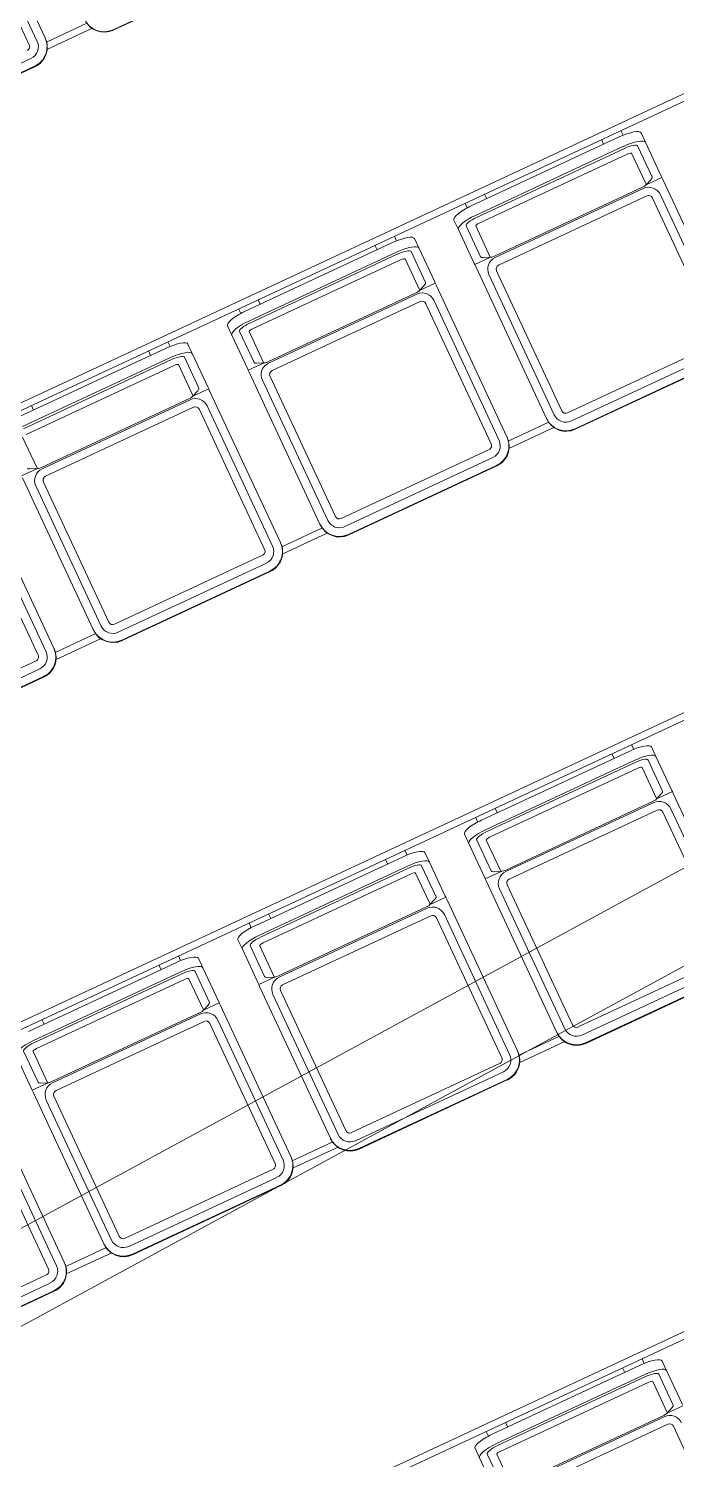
# Model space of a CAD drawing. Header units: metres. Extents: x -217 to -108, y -304 to -188.
# Drawn here: x -143.97 to -142.463, y -244.846 to -241.519 of the extents above; entities that cross this region are included whole.
import ezdxf

# ---------------------------------------------------------------- set-up
doc = ezdxf.new("R2010")
doc.units = ezdxf.units.M
for name, color, linetype, lineweight in [('A-FLOR', 192, 'Continuous', 9), ('A-WALL', 113, 'Continuous', 9), ('I-FURN', 30, 'Continuous', 9)]:
    doc.layers.add(name, color=color, linetype=linetype, lineweight=lineweight)

# ---------------------------------------------------------------- blocks, each defined once
blk = doc.blocks.new('silla sala de espera - silla sala de espera-1007541-Nivel 3')
at = {"layer": 'I-FURN'}
for p, q in [((6.4365, 0.288), (0.0777, 0.288)), ((0.0796, 0.272), (6.435, 0.272)), ((2.5257, 0.272), (2.5257, 0.2602)), ((2.8257, 0.2602), (2.8257, 0.272)), ((2.8757, 0.272), (2.8757, 0.2599)), ((3.0571, 0.2599), (3.0571, 0.272)), ((3.1071, 0.272), (3.1071, 0.2602)), ((3.4071, 0.2602), (3.4071, 0.272)), ((3.4571, 0.272), (3.4571, 0.2599)), ((3.6385, 0.2599), (3.6385, 0.272)), ((3.6885, 0.272), (3.6885, 0.2602)), ((3.9885, 0.2602), (3.9885, 0.272)), ((4.0385, 0.272), (4.0385, 0.2599)), ((2.4857, 0.2602), (2.8657, 0.2602)), ((2.4857, 0.2361), (2.8657, 0.2361)), ((2.9157, 0.2231), (2.9157, 0.2473)), ((3.0171, 0.2473), (3.0171, 0.2231)), ((3.0671, 0.2602), (3.4471, 0.2602)), ((3.0671, 0.2361), (3.4471, 0.2361)), ((3.4971, 0.2231), (3.4971, 0.2473)), ((3.5985, 0.2473), (3.5985, 0.2231)), ((3.6485, 0.2602), (4.0285, 0.2602)), ((3.6485, 0.2361), (4.0285, 0.2361)), ((4.0785, 0.2231), (4.0785, 0.2473)), ((2.4757, 0.2135), (2.4757, 0.1339)), ((2.4857, 0.2309), (2.8657, 0.2309)), ((2.8657, 0.2161), (2.4857, 0.2161)), ((2.8757, 0.1339), (2.8757, 0.2135)), ((2.8957, 0.2231), (2.8957, 0.1436)), ((2.9157, 0.2231), (2.9157, 0.1358)), ((3.0171, 0.1358), (3.0171, 0.2231)), ((3.0371, 0.1436), (3.0371, 0.2231)), ((3.0571, 0.2135), (3.0571, 0.1339)), ((3.0671, 0.2309), (3.4471, 0.2309)), ((3.4471, 0.2161), (3.0671, 0.2161)), ((3.4571, 0.1339), (3.4571, 0.2135)), ((3.4771, 0.2231), (3.4771, 0.1436)), ((3.4971, 0.2231), (3.4971, 0.1358)), ((3.5985, 0.1358), (3.5985, 0.2231)), ((3.6185, 0.1436), (3.6185, 0.2231)), ((3.6385, 0.2135), (3.6385, 0.1339)), ((3.6485, 0.2309), (4.0285, 0.2309)), ((4.0285, 0.2161), (3.6485, 0.2161)), ((4.0385, 0.1339), (4.0385, 0.2135)), ((4.0585, 0.2231), (4.0585, 0.1436)), ((4.0785, 0.2231), (4.0785, 0.1358)), ((2.4604, 0.1394), (2.4772, 0.1325)), ((2.8741, 0.1325), (2.891, 0.1394)), ((2.9157, 0.1358), (2.9157, 0.1329)), ((3.0171, 0.1329), (3.0171, 0.1358)), ((3.0418, 0.1394), (3.0587, 0.1325)), ((3.4555, 0.1325), (3.4724, 0.1394)), ((3.4971, 0.1358), (3.4971, 0.1329)), ((3.5985, 0.1329), (3.5985, 0.1358)), ((3.6232, 0.1394), (3.6401, 0.1325)), ((4.037, 0.1325), (4.0539, 0.1394)), ((4.0785, 0.1358), (4.0785, 0.1329)), ((2.3343, 0.1279), (2.3343, -0.2615)), ((2.4357, 0.1329), (2.4763, 0.1329)), ((2.4357, -0.2615), (2.4357, 0.1279)), ((2.4857, 0.1313), (2.8657, 0.1313)), ((2.4857, 0.1279), (2.8657, 0.1279)), ((2.8657, 0.1087), (2.4857, 0.1087)), ((2.8753, 0.1329), (2.9157, 0.1329)), ((2.9157, 0.1329), (2.9157, 0.1279)), ((2.9157, 0.1279), (2.9157, -0.2615)), ((3.0171, 0.1329), (3.0577, 0.1329)), ((3.0171, 0.1279), (3.0171, 0.1329)), ((3.0171, -0.2615), (3.0171, 0.1279)), ((3.0671, 0.1313), (3.4471, 0.1313)), ((3.0671, 0.1279), (3.4471, 0.1279)), ((3.4471, 0.1087), (3.0671, 0.1087)), ((3.4567, 0.1329), (3.4971, 0.1329)), ((3.4971, 0.1329), (3.4971, 0.1279)), ((3.4971, 0.1279), (3.4971, -0.2615)), ((3.5985, 0.1329), (3.6392, 0.1329)), ((3.5985, 0.1279), (3.5985, 0.1329)), ((3.5985, -0.2615), (3.5985, 0.1279)), ((3.6485, 0.1313), (4.0285, 0.1313)), ((3.6485, 0.1279), (4.0285, 0.1279)), ((4.0285, 0.1087), (3.6485, 0.1087)), ((4.0381, 0.1329), (4.0785, 0.1329)), ((4.0785, 0.1329), (4.0785, 0.1279)), ((4.0785, 0.1279), (4.0785, -0.2615)), ((2.2943, -0.2608), (2.2943, 0.0987)), ((2.3143, 0.098), (2.3143, -0.2615)), ((2.4557, -0.2615), (2.4557, 0.098)), ((2.4757, 0.0987), (2.4757, -0.2608)), ((2.8757, -0.2608), (2.8757, 0.0987)), ((2.8957, 0.098), (2.8957, -0.2615)), ((3.0371, -0.2615), (3.0371, 0.098)), ((3.0571, 0.0987), (3.0571, -0.2608)), ((3.4571, -0.2608), (3.4571, 0.0987)), ((3.4771, 0.098), (3.4771, -0.2615)), ((3.6185, -0.2615), (3.6185, 0.098)), ((3.6385, 0.0987), (3.6385, -0.2608)), ((4.0385, -0.2608), (4.0385, 0.0987)), ((4.0585, 0.098), (4.0585, -0.2615)), ((2.3343, -0.2629), (2.3343, -0.2615)), ((2.4357, -0.2615), (2.4357, -0.2629)), ((2.9157, -0.2629), (2.9157, -0.2615)), ((3.0171, -0.2615), (3.0171, -0.2629)), ((3.4971, -0.2629), (3.4971, -0.2615)), ((3.5985, -0.2615), (3.5985, -0.2629)), ((1.9043, -0.2707), (2.2843, -0.2707)), ((2.2843, -0.2915), (1.9043, -0.2915)), ((2.3264, -0.288), (2.4435, -0.288)), ((2.4371, -0.272), (2.3329, -0.272)), ((2.4857, -0.2707), (2.8657, -0.2707)), ((2.8657, -0.2915), (2.4857, -0.2915)), ((2.9078, -0.288), (3.0249, -0.288)), ((3.0185, -0.272), (2.9143, -0.272)), ((3.0671, -0.2707), (3.4471, -0.2707)), ((3.4471, -0.2915), (3.0671, -0.2915)), ((3.4893, -0.288), (3.6064, -0.288)), ((3.5999, -0.272), (3.4957, -0.272)), ((3.6485, -0.2707), (4.0285, -0.2707)), ((4.0285, -0.2915), (3.6485, -0.2915)), ((1.9043, -0.3115), (2.2843, -0.3115)), ((1.9043, -0.3128), (2.2843, -0.3128)), ((2.4857, -0.3115), (2.8657, -0.3115)), ((2.4857, -0.3128), (2.8657, -0.3128)), ((3.0671, -0.3115), (3.4471, -0.3115)), ((3.0671, -0.3128), (3.4471, -0.3128)), ((3.6485, -0.3115), (4.0285, -0.3115)), ((3.6485, -0.3128), (4.0285, -0.3128))]:
    blk.add_line(p, q, dxfattribs=at)
for centre, major_axis, ratio, start_param, end_param in [((2.8657, 0.2473), (-0.05, 0), 0.258819, 3.141593, 4.712389), ((2.8657, 0.2231), (0.05, 0), 0.258819, 0, 1.570796), ((3.0671, 0.2473), (0.05, 0), 0.258819, 1.570796, 3.141593), ((3.0671, 0.2231), (-0.05, 0), 0.258819, 4.712389, 6.283185), ((3.4471, 0.2473), (-0.05, 0), 0.258819, 3.141593, 4.712389), ((3.4471, 0.2231), (0.05, 0), 0.258819, 0, 1.570796), ((3.6485, 0.2473), (0.05, 0), 0.258819, 1.570796, 3.141593), ((3.6485, 0.2231), (-0.05, 0), 0.258819, 4.712389, 6.283185), ((4.0285, 0.2473), (0.05, 0), 0.258819, 0, 1.570796), ((4.0285, 0.2231), (0.05, 0), 0.258819, 0, 1.570796), ((2.8657, 0.2231), (0.03, 0), 0.258819, 0, 1.570796), ((2.8657, 0.2135), (-0.01, 0), 0.258819, 3.141593, 4.712389), ((3.0671, 0.2231), (-0.03, 0), 0.258819, 4.712389, 6.283185), ((3.0671, 0.2135), (-0.01, 0), 0.258819, 4.712389, 6.283185), ((3.4471, 0.2231), (0.03, 0), 0.258819, 0, 1.570796), ((3.4471, 0.2135), (-0.01, 0), 0.258819, 3.141593, 4.712389), ((3.6485, 0.2231), (-0.03, 0), 0.258819, 4.712389, 6.283185), ((3.6485, 0.2135), (-0.01, 0), 0.258819, 4.712389, 6.283185), ((4.0285, 0.2231), (0.03, 0), 0.258819, 0, 1.570796), ((4.0285, 0.2135), (-0.01, 0), 0.258819, 3.141593, 4.712389), ((2.4857, 0.1436), (0.03, 0), 0.258819, 3.141593, 3.665191), ((2.4857, 0.1339), (0.01, 0), 0.258819, 3.141593, 4.712389), ((2.8657, 0.1339), (-0.01, 0), 0.258819, 1.570796, 3.141593), ((2.8657, 0.1436), (-0.03, 0), 0.258819, 2.617994, 3.141593), ((3.0671, 0.1436), (0.03, 0), 0.258819, 3.141593, 3.665191), ((3.0671, 0.1339), (0.01, 0), 0.258819, 3.141593, 4.712389), ((3.4471, 0.1339), (-0.01, 0), 0.258819, 1.570796, 3.141593), ((3.4471, 0.1436), (-0.03, 0), 0.258819, 2.617994, 3.141593), ((3.6485, 0.1436), (0.03, 0), 0.258819, 3.141593, 3.665191), ((3.6485, 0.1339), (0.01, 0), 0.258819, 3.141593, 4.712389), ((4.0285, 0.1339), (-0.01, 0), 0.258819, 1.570796, 3.141593), ((4.0285, 0.1436), (-0.03, 0), 0.258819, 2.617994, 3.141593), ((2.4857, 0.098), (-0.03, 0), 0.99863, 4.712389, 6.283185), ((2.4857, 0.0987), (-0.01, 0), 0.99863, 4.712389, 6.283185), ((2.8657, 0.098), (-0.03, 0), 0.99863, 3.141593, 4.712389), ((2.8657, 0.0987), (-0.01, 0), 0.99863, 3.141593, 4.712389), ((3.0671, 0.098), (-0.03, 0), 0.99863, 4.712389, 6.283185), ((3.0671, 0.0987), (-0.01, 0), 0.99863, 4.712389, 6.283185), ((3.4471, 0.098), (-0.03, 0), 0.99863, 3.141593, 4.712389), ((3.4471, 0.0987), (-0.01, 0), 0.99863, 3.141593, 4.712389), ((3.6485, 0.098), (-0.03, 0), 0.99863, 4.712389, 6.283185), ((3.6485, 0.0987), (-0.01, 0), 0.99863, 4.712389, 6.283185), ((4.0285, 0.098), (-0.03, 0), 0.99863, 3.141593, 4.712389), ((4.0285, 0.0987), (-0.01, 0), 0.99863, 3.141593, 4.712389), ((2.2843, -0.2608), (-0.01, 0), 0.99863, 1.570796, 3.141593), ((2.2843, -0.2615), (-0.03, 0), 0.99863, 1.570796, 3.141593), ((2.2843, -0.2615), (-0.05, 0), 0.99863, 1.570796, 3.141593), ((2.2843, -0.2629), (-0.05, 0), 0.99863, 1.570796, 3.141593), ((2.4857, -0.2615), (0.05, 0), 0.99863, 3.141593, 4.712389), ((2.4857, -0.2629), (0.05, 0), 0.99863, 3.141593, 4.712389), ((2.4857, -0.2615), (-0.03, 0), 0.99863, 0, 1.570796), ((2.4857, -0.2608), (-0.01, 0), 0.99863, 0, 1.570796), ((2.8657, -0.2608), (-0.01, 0), 0.99863, 1.570796, 3.141593), ((2.8657, -0.2615), (-0.03, 0), 0.99863, 1.570796, 3.141593), ((2.8657, -0.2615), (-0.05, 0), 0.99863, 1.570796, 3.141593), ((2.8657, -0.2629), (-0.05, 0), 0.99863, 1.570796, 3.141593), ((3.0671, -0.2615), (0.05, 0), 0.99863, 3.141593, 4.712389), ((3.0671, -0.2629), (0.05, 0), 0.99863, 3.141593, 4.712389), ((3.0671, -0.2615), (-0.03, 0), 0.99863, 0, 1.570796), ((3.0671, -0.2608), (-0.01, 0), 0.99863, 0, 1.570796), ((3.4471, -0.2608), (-0.01, 0), 0.99863, 1.570796, 3.141593), ((3.4471, -0.2615), (-0.03, 0), 0.99863, 1.570796, 3.141593), ((3.4471, -0.2615), (-0.05, 0), 0.99863, 1.570796, 3.141593), ((3.4471, -0.2629), (-0.05, 0), 0.99863, 1.570796, 3.141593), ((3.6485, -0.2615), (0.05, 0), 0.99863, 3.141593, 4.712389), ((3.6485, -0.2629), (0.05, 0), 0.99863, 3.141593, 4.712389), ((3.6485, -0.2615), (-0.03, 0), 0.99863, 0, 1.570796), ((3.6485, -0.2608), (-0.01, 0), 0.99863, 0, 1.570796)]:
    blk.add_ellipse(centre, major_axis=major_axis, ratio=ratio, start_param=start_param, end_param=end_param, dxfattribs=at)
blk = doc.blocks.new('silla sala de espera - silla sala de espera-V116-Nivel 3')
at = {"layer": 'I-FURN'}
for p, q in [((6.4365, 0.288), (0.0777, 0.288)), ((0.0796, 0.272), (6.435, 0.272)), ((1.9443, 0.272), (1.9443, 0.2602)), ((2.2443, 0.2602), (2.2443, 0.272)), ((2.2943, 0.272), (2.2943, 0.2599)), ((2.4757, 0.2599), (2.4757, 0.272)), ((2.5257, 0.272), (2.5257, 0.2602)), ((2.8257, 0.2602), (2.8257, 0.272)), ((2.8757, 0.272), (2.8757, 0.2599)), ((3.0571, 0.2599), (3.0571, 0.272)), ((3.1071, 0.272), (3.1071, 0.2602)), ((3.4071, 0.2602), (3.4071, 0.272)), ((3.4571, 0.272), (3.4571, 0.2599)), ((1.9043, 0.2602), (2.2843, 0.2602)), ((1.9043, 0.2361), (2.2843, 0.2361)), ((2.3343, 0.2231), (2.3343, 0.2473)), ((2.4357, 0.2473), (2.4357, 0.2231)), ((2.4857, 0.2602), (2.8657, 0.2602)), ((2.4857, 0.2361), (2.8657, 0.2361)), ((2.9157, 0.2231), (2.9157, 0.2473)), ((3.0171, 0.2473), (3.0171, 0.2231)), ((3.0671, 0.2602), (3.4471, 0.2602)), ((3.0671, 0.2361), (3.4471, 0.2361)), ((3.4971, 0.2231), (3.4971, 0.2473)), ((1.8543, 0.1358), (1.8543, 0.2231)), ((1.8743, 0.1436), (1.8743, 0.2231)), ((1.8943, 0.2135), (1.8943, 0.1339)), ((1.9043, 0.2309), (2.2843, 0.2309)), ((2.2843, 0.2161), (1.9043, 0.2161)), ((2.2943, 0.1339), (2.2943, 0.2135)), ((2.3143, 0.2231), (2.3143, 0.1436)), ((2.3343, 0.2231), (2.3343, 0.1358)), ((2.4357, 0.1358), (2.4357, 0.2231)), ((2.4557, 0.1436), (2.4557, 0.2231)), ((2.4757, 0.2135), (2.4757, 0.1339)), ((2.4857, 0.2309), (2.8657, 0.2309)), ((2.8657, 0.2161), (2.4857, 0.2161)), ((2.8757, 0.1339), (2.8757, 0.2135)), ((2.8957, 0.2231), (2.8957, 0.1436)), ((2.9157, 0.2231), (2.9157, 0.1358)), ((3.0171, 0.1358), (3.0171, 0.2231)), ((3.0371, 0.1436), (3.0371, 0.2231)), ((3.0571, 0.2135), (3.0571, 0.1339)), ((3.0671, 0.2309), (3.4471, 0.2309)), ((3.4471, 0.2161), (3.0671, 0.2161)), ((3.4571, 0.1339), (3.4571, 0.2135)), ((3.4771, 0.2231), (3.4771, 0.1436)), ((3.4971, 0.2231), (3.4971, 0.1358)), ((1.8543, 0.1329), (1.8543, 0.1358)), ((1.8789, 0.1394), (1.8958, 0.1325)), ((2.2927, 0.1325), (2.3096, 0.1394)), ((2.3343, 0.1358), (2.3343, 0.1329)), ((2.4357, 0.1329), (2.4357, 0.1358)), ((2.4604, 0.1394), (2.4772, 0.1325)), ((2.8741, 0.1325), (2.891, 0.1394)), ((2.9157, 0.1358), (2.9157, 0.1329)), ((3.0171, 0.1329), (3.0171, 0.1358)), ((3.0418, 0.1394), (3.0587, 0.1325)), ((3.4555, 0.1325), (3.4724, 0.1394)), ((3.4971, 0.1358), (3.4971, 0.1329)), ((1.7528, 0.1279), (1.7528, -0.2615)), ((1.8543, 0.1329), (1.8949, 0.1329)), ((1.8543, 0.1279), (1.8543, 0.1329)), ((1.8543, -0.2615), (1.8543, 0.1279)), ((1.9043, 0.1313), (2.2843, 0.1313)), ((1.9043, 0.1279), (2.2843, 0.1279)), ((2.2843, 0.1087), (1.9043, 0.1087)), ((2.2939, 0.1329), (2.3343, 0.1329)), ((2.3343, 0.1329), (2.3343, 0.1279)), ((2.3343, 0.1279), (2.3343, -0.2615)), ((2.4357, 0.1329), (2.4763, 0.1329)), ((2.4357, 0.1279), (2.4357, 0.1329)), ((2.4357, -0.2615), (2.4357, 0.1279)), ((2.4857, 0.1313), (2.8657, 0.1313)), ((2.4857, 0.1279), (2.8657, 0.1279)), ((2.8657, 0.1087), (2.4857, 0.1087)), ((2.8753, 0.1329), (2.9157, 0.1329)), ((2.9157, 0.1329), (2.9157, 0.1279)), ((2.9157, 0.1279), (2.9157, -0.2615)), ((3.0171, 0.1329), (3.0577, 0.1329)), ((3.0171, 0.1279), (3.0171, 0.1329)), ((3.0171, -0.2615), (3.0171, 0.1279)), ((3.0671, 0.1313), (3.4471, 0.1313)), ((3.0671, 0.1279), (3.4471, 0.1279)), ((3.4471, 0.1087), (3.0671, 0.1087)), ((3.4567, 0.1329), (3.4971, 0.1329)), ((3.4971, 0.1329), (3.4971, 0.1279)), ((3.4971, 0.1279), (3.4971, -0.2615)), ((1.7128, -0.2608), (1.7128, 0.0987)), ((1.7328, 0.098), (1.7328, -0.2615)), ((1.8743, -0.2615), (1.8743, 0.098)), ((1.8943, 0.0987), (1.8943, -0.2608)), ((2.2943, -0.2608), (2.2943, 0.0987)), ((2.3143, 0.098), (2.3143, -0.2615)), ((2.4557, -0.2615), (2.4557, 0.098)), ((2.4757, 0.0987), (2.4757, -0.2608)), ((2.8757, -0.2608), (2.8757, 0.0987)), ((2.8957, 0.098), (2.8957, -0.2615)), ((3.0371, -0.2615), (3.0371, 0.098)), ((3.0571, 0.0987), (3.0571, -0.2608)), ((3.4571, -0.2608), (3.4571, 0.0987)), ((3.4771, 0.098), (3.4771, -0.2615)), ((1.7528, -0.2629), (1.7528, -0.2615)), ((1.8543, -0.2615), (1.8543, -0.2629)), ((2.3343, -0.2629), (2.3343, -0.2615)), ((2.4357, -0.2615), (2.4357, -0.2629)), ((2.9157, -0.2629), (2.9157, -0.2615)), ((3.0171, -0.2615), (3.0171, -0.2629)), ((1.3228, -0.2707), (1.7028, -0.2707)), ((1.7028, -0.2915), (1.3228, -0.2915)), ((1.745, -0.288), (1.8621, -0.288)), ((1.8556, -0.272), (1.7515, -0.272)), ((1.9043, -0.2707), (2.2843, -0.2707)), ((2.2843, -0.2915), (1.9043, -0.2915)), ((2.3264, -0.288), (2.4435, -0.288)), ((2.4371, -0.272), (2.3329, -0.272)), ((2.4857, -0.2707), (2.8657, -0.2707)), ((2.8657, -0.2915), (2.4857, -0.2915)), ((2.9078, -0.288), (3.0249, -0.288)), ((3.0185, -0.272), (2.9143, -0.272)), ((3.0671, -0.2707), (3.4471, -0.2707)), ((3.4471, -0.2915), (3.0671, -0.2915)), ((1.3228, -0.3115), (1.7028, -0.3115)), ((1.3228, -0.3128), (1.7028, -0.3128)), ((1.9043, -0.3115), (2.2843, -0.3115)), ((1.9043, -0.3128), (2.2843, -0.3128)), ((2.4857, -0.3115), (2.8657, -0.3115)), ((2.4857, -0.3128), (2.8657, -0.3128)), ((3.0671, -0.3115), (3.4471, -0.3115)), ((3.0671, -0.3128), (3.4471, -0.3128))]:
    blk.add_line(p, q, dxfattribs=at)
for centre, major_axis, ratio, start_param, end_param in [((1.9043, 0.2231), (-0.05, 0), 0.258819, 4.712389, 6.283185), ((2.2843, 0.2473), (0.05, 0), 0.258819, 0, 1.570796), ((2.2843, 0.2231), (0.05, 0), 0.258819, 0, 1.570796), ((2.4857, 0.2473), (0.05, 0), 0.258819, 1.570796, 3.141593), ((2.4857, 0.2231), (-0.05, 0), 0.258819, 4.712389, 6.283185), ((2.8657, 0.2473), (-0.05, 0), 0.258819, 3.141593, 4.712389), ((2.8657, 0.2231), (0.05, 0), 0.258819, 0, 1.570796), ((3.0671, 0.2473), (0.05, 0), 0.258819, 1.570796, 3.141593), ((3.0671, 0.2231), (-0.05, 0), 0.258819, 4.712389, 6.283185), ((3.4471, 0.2473), (-0.05, 0), 0.258819, 3.141593, 4.712389), ((3.4471, 0.2231), (0.05, 0), 0.258819, 0, 1.570796), ((1.9043, 0.2231), (-0.03, 0), 0.258819, 4.712389, 6.283185), ((1.9043, 0.2135), (-0.01, 0), 0.258819, 4.712389, 6.283185), ((2.2843, 0.2231), (0.03, 0), 0.258819, 0, 1.570796), ((2.2843, 0.2135), (-0.01, 0), 0.258819, 3.141593, 4.712389), ((2.4857, 0.2231), (-0.03, 0), 0.258819, 4.712389, 6.283185), ((2.4857, 0.2135), (-0.01, 0), 0.258819, 4.712389, 6.283185), ((2.8657, 0.2231), (0.03, 0), 0.258819, 0, 1.570796), ((2.8657, 0.2135), (-0.01, 0), 0.258819, 3.141593, 4.712389), ((3.0671, 0.2231), (-0.03, 0), 0.258819, 4.712389, 6.283185), ((3.0671, 0.2135), (-0.01, 0), 0.258819, 4.712389, 6.283185), ((3.4471, 0.2231), (0.03, 0), 0.258819, 0, 1.570796), ((3.4471, 0.2135), (-0.01, 0), 0.258819, 3.141593, 4.712389), ((1.9043, 0.1436), (0.03, 0), 0.258819, 3.141593, 3.665191), ((1.9043, 0.1339), (0.01, 0), 0.258819, 3.141593, 4.712389), ((2.2843, 0.1339), (-0.01, 0), 0.258819, 1.570796, 3.141593), ((2.2843, 0.1436), (-0.03, 0), 0.258819, 2.617994, 3.141593), ((2.4857, 0.1436), (0.03, 0), 0.258819, 3.141593, 3.665191), ((2.4857, 0.1339), (0.01, 0), 0.258819, 3.141593, 4.712389), ((2.8657, 0.1339), (-0.01, 0), 0.258819, 1.570796, 3.141593), ((2.8657, 0.1436), (-0.03, 0), 0.258819, 2.617994, 3.141593), ((3.0671, 0.1436), (0.03, 0), 0.258819, 3.141593, 3.665191), ((3.0671, 0.1339), (0.01, 0), 0.258819, 3.141593, 4.712389), ((3.4471, 0.1339), (-0.01, 0), 0.258819, 1.570796, 3.141593), ((3.4471, 0.1436), (-0.03, 0), 0.258819, 2.617994, 3.141593), ((1.9043, 0.098), (-0.03, 0), 0.99863, 4.712389, 6.283185), ((1.9043, 0.0987), (-0.01, 0), 0.99863, 4.712389, 6.283185), ((2.2843, 0.098), (-0.03, 0), 0.99863, 3.141593, 4.712389), ((2.2843, 0.0987), (-0.01, 0), 0.99863, 3.141593, 4.712389), ((2.4857, 0.098), (-0.03, 0), 0.99863, 4.712389, 6.283185), ((2.4857, 0.0987), (-0.01, 0), 0.99863, 4.712389, 6.283185), ((2.8657, 0.098), (-0.03, 0), 0.99863, 3.141593, 4.712389), ((2.8657, 0.0987), (-0.01, 0), 0.99863, 3.141593, 4.712389), ((3.0671, 0.098), (-0.03, 0), 0.99863, 4.712389, 6.283185), ((3.0671, 0.0987), (-0.01, 0), 0.99863, 4.712389, 6.283185), ((3.4471, 0.098), (-0.03, 0), 0.99863, 3.141593, 4.712389), ((3.4471, 0.0987), (-0.01, 0), 0.99863, 3.141593, 4.712389), ((1.7028, -0.2608), (-0.01, 0), 0.99863, 1.570796, 3.141593), ((1.7028, -0.2615), (0.03, 0), 0.99863, 4.712389, 6.283185), ((1.7028, -0.2615), (0.05, 0), 0.99863, 4.712389, 6.283185), ((1.7028, -0.2629), (-0.05, 0), 0.99863, 1.570796, 3.141593), ((1.9043, -0.2615), (0.05, 0), 0.99863, 3.141593, 4.712389), ((1.9043, -0.2629), (-0.05, 0), 0.99863, 0, 1.570796), ((1.9043, -0.2615), (0.03, 0), 0.99863, 3.141593, 4.712389), ((1.9043, -0.2608), (-0.01, 0), 0.99863, 0, 1.570796), ((2.2843, -0.2608), (-0.01, 0), 0.99863, 1.570796, 3.141593), ((2.2843, -0.2615), (-0.03, 0), 0.99863, 1.570796, 3.141593), ((2.2843, -0.2615), (-0.05, 0), 0.99863, 1.570796, 3.141593), ((2.2843, -0.2629), (-0.05, 0), 0.99863, 1.570796, 3.141593), ((2.4857, -0.2615), (0.05, 0), 0.99863, 3.141593, 4.712389), ((2.4857, -0.2629), (0.05, 0), 0.99863, 3.141593, 4.712389), ((2.4857, -0.2615), (-0.03, 0), 0.99863, 0, 1.570796), ((2.4857, -0.2608), (-0.01, 0), 0.99863, 0, 1.570796), ((2.8657, -0.2608), (-0.01, 0), 0.99863, 1.570796, 3.141593), ((2.8657, -0.2615), (-0.03, 0), 0.99863, 1.570796, 3.141593), ((2.8657, -0.2615), (-0.05, 0), 0.99863, 1.570796, 3.141593), ((2.8657, -0.2629), (-0.05, 0), 0.99863, 1.570796, 3.141593), ((3.0671, -0.2615), (0.05, 0), 0.99863, 3.141593, 4.712389), ((3.0671, -0.2629), (0.05, 0), 0.99863, 3.141593, 4.712389), ((3.0671, -0.2615), (-0.03, 0), 0.99863, 0, 1.570796), ((3.0671, -0.2608), (-0.01, 0), 0.99863, 0, 1.570796)]:
    blk.add_ellipse(centre, major_axis=major_axis, ratio=ratio, start_param=start_param, end_param=end_param, dxfattribs=at)
blk = doc.blocks.new('silla sala de espera - silla sala de espera-V117-Nivel 3')
at = {"layer": 'I-FURN'}
for p, q in [((6.4365, 0.288), (0.0777, 0.288)), ((0.0796, 0.272), (6.435, 0.272)), ((2.4757, 0.2599), (2.4757, 0.272)), ((2.5257, 0.272), (2.5257, 0.2602)), ((2.8257, 0.2602), (2.8257, 0.272)), ((2.8757, 0.272), (2.8757, 0.2599)), ((2.4357, 0.2473), (2.4357, 0.2231)), ((2.4857, 0.2602), (2.8657, 0.2602)), ((2.4857, 0.2361), (2.8657, 0.2361)), ((2.9157, 0.2231), (2.9157, 0.2473)), ((2.4357, 0.1358), (2.4357, 0.2231)), ((2.4557, 0.1436), (2.4557, 0.2231)), ((2.4757, 0.2135), (2.4757, 0.1339)), ((2.4857, 0.2309), (2.8657, 0.2309)), ((2.8657, 0.2161), (2.4857, 0.2161)), ((2.8757, 0.1339), (2.8757, 0.2135)), ((2.8957, 0.2231), (2.8957, 0.1436)), ((2.9157, 0.2231), (2.9157, 0.1358)), ((2.8741, 0.1325), (2.891, 0.1394)), ((2.4857, 0.1313), (2.8657, 0.1313)), ((2.4857, 0.1279), (2.8657, 0.1279)), ((2.8657, 0.1087), (2.4857, 0.1087)), ((2.8753, 0.1329), (2.9157, 0.1329)), ((2.8757, -0.2608), (2.8757, 0.0987))]:
    blk.add_line(p, q, dxfattribs=at)
for centre, major_axis, ratio, start_param, end_param in [((2.4857, 0.2473), (0.05, 0), 0.258819, 1.570796, 3.141593), ((2.4857, 0.2231), (-0.05, 0), 0.258819, 4.712389, 6.283185), ((2.8657, 0.2473), (-0.05, 0), 0.258819, 3.141593, 4.712389), ((2.8657, 0.2231), (0.05, 0), 0.258819, 0, 1.570796), ((2.4857, 0.2231), (-0.03, 0), 0.258819, 4.712389, 6.283185), ((2.4857, 0.2135), (-0.01, 0), 0.258819, 4.712389, 6.283185), ((2.8657, 0.2231), (0.03, 0), 0.258819, 0, 1.570796), ((2.8657, 0.2135), (-0.01, 0), 0.258819, 3.141593, 4.712389), ((2.8657, 0.1339), (-0.01, 0), 0.258819, 1.570796, 3.141593), ((2.8657, 0.1436), (-0.03, 0), 0.258819, 2.617994, 3.141593), ((2.8657, 0.098), (-0.03, 0), 0.99863, 3.141593, 4.712389), ((2.8657, 0.0987), (-0.01, 0), 0.99863, 3.141593, 4.712389)]:
    blk.add_ellipse(centre, major_axis=major_axis, ratio=ratio, start_param=start_param, end_param=end_param, dxfattribs=at)
blk = doc.blocks.new('silla sala de espera - silla sala de espera-V122-Nivel 3')
at = {"layer": 'I-FURN'}
for p, q in [((2.9157, 0.1279), (2.9157, -0.2615)), ((2.8757, -0.2608), (2.8757, 0.0987)), ((2.8957, 0.098), (2.8957, -0.2615)), ((2.9157, -0.2629), (2.9157, -0.2615)), ((2.8657, -0.2915), (2.4857, -0.2915)), ((2.9078, -0.288), (3.0249, -0.288)), ((3.0185, -0.272), (2.9143, -0.272)), ((2.4857, -0.3115), (2.8657, -0.3115)), ((2.4857, -0.3128), (2.8657, -0.3128)), ((3.0671, -0.3115), (3.4471, -0.3115)), ((3.0671, -0.3128), (3.4471, -0.3128))]:
    blk.add_line(p, q, dxfattribs=at)
for centre, major_axis, start_param, end_param in [((2.8657, -0.2608), (-0.01, 0), 1.570796, 3.141593), ((2.8657, -0.2615), (-0.03, 0), 1.570796, 3.141593), ((2.8657, -0.2615), (-0.05, 0), 1.570796, 3.141593), ((2.8657, -0.2629), (-0.05, 0), 1.570796, 3.141593), ((3.0671, -0.2615), (0.05, 0), 3.141593, 4.712389), ((3.0671, -0.2629), (0.05, 0), 3.141593, 4.712389)]:
    blk.add_ellipse(centre, major_axis=major_axis, ratio=0.99863, start_param=start_param, end_param=end_param, dxfattribs=at)

msp = doc.modelspace()

# ---------------------------------------------------------------- linework, layer by layer
at = {"layer": 'A-FLOR'}
msp.add_arc((-148.6429, -232.2808), 14.3165, 315.88297, 92.68728, dxfattribs=at)
at = {"layer": 'A-WALL'}
for p, q in [((-144.2355, -244.4437), (-138.9011, -241.5454)), ((-138.8186, -241.7282), (-144.1531, -244.6265))]:
    msp.add_line(p, q, dxfattribs=at)

# ---------------------------------------------------------------- block references
at = {"layer": 'I-FURN', "rotation": 25.00000000000035}
for name, p in [('silla sala de espera - silla sala de espera-V122-Nivel 3', (-146.6846, -242.5351)), ('silla sala de espera - silla sala de espera-1007541-Nivel 3', (-146.1372, -243.7089)), ('silla sala de espera - silla sala de espera-V116-Nivel 3', (-145.5858, -244.8915)), ('silla sala de espera - silla sala de espera-V117-Nivel 3', (-145.0343, -246.074))]:
    msp.add_blockref(name, p, dxfattribs=at)

doc.saveas('drawing.dxf')
